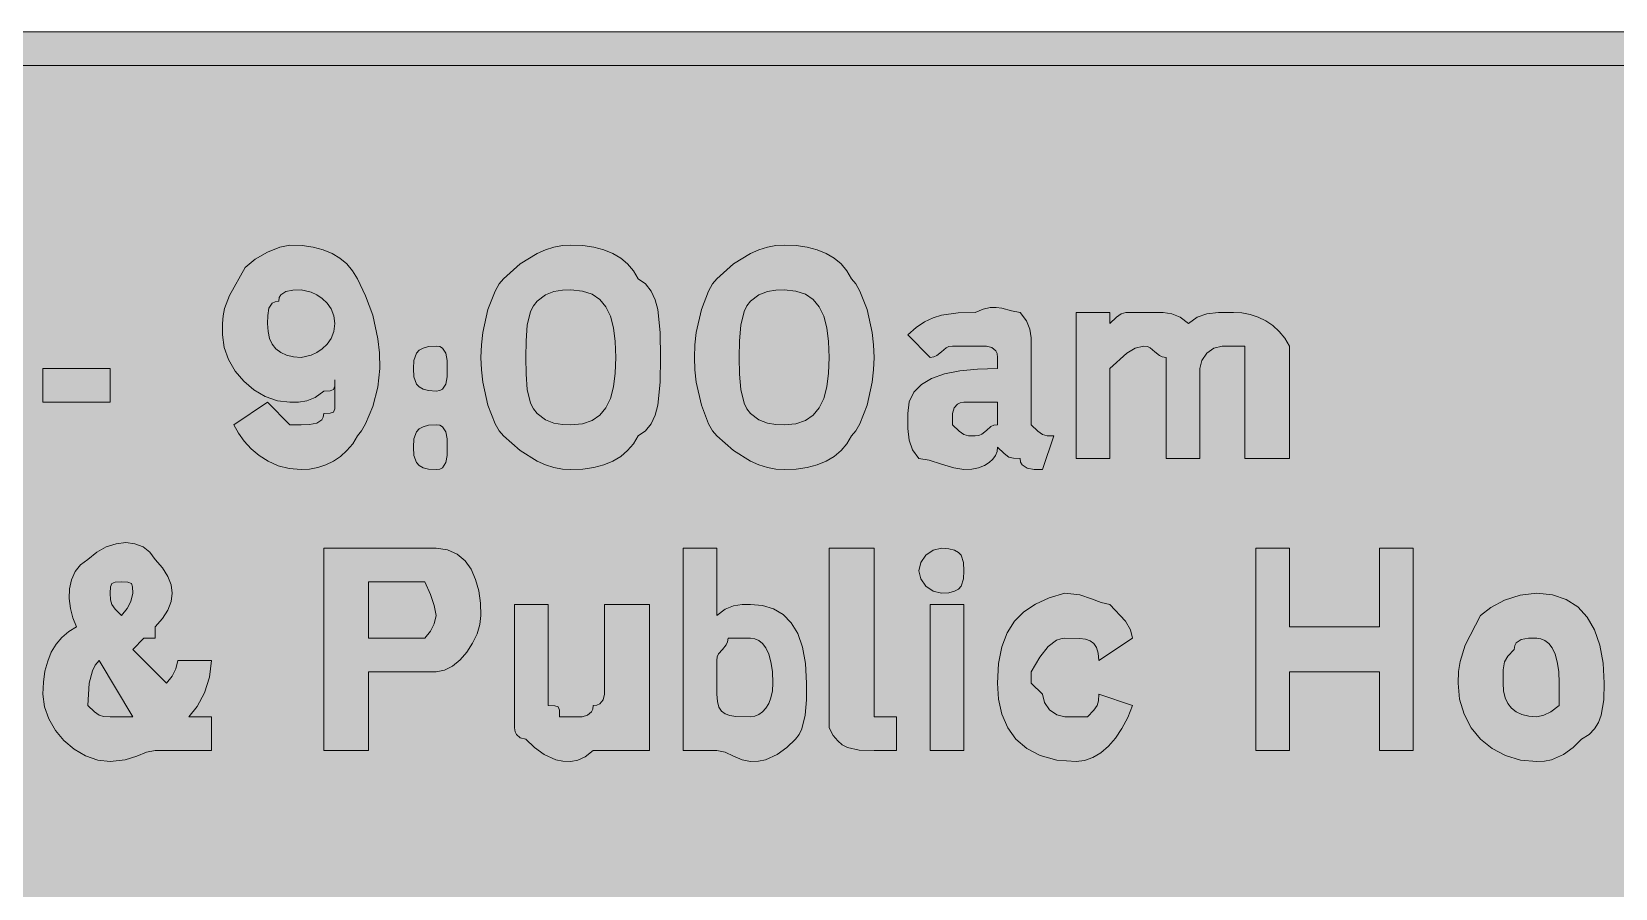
# Model space of a CAD drawing. Header units: metres. Extents: x 12 to 555, y 33 to 239.
# Drawn here: x 280.4 to 449.6, y 147.7 to 239.3 of the extents above; entities that cross this region are included whole.
import ezdxf

# ---------------------------------------------------------------- set-up
doc = ezdxf.new("R2010")
doc.units = ezdxf.units.M
doc.layers.add('FILL_BLACK_000000', color=7, linetype='Continuous', true_color=0x000000)
doc.layers.add('FILL_WHITE_FFFFFF', color=7, linetype='Continuous', true_color=0xffffff)

msp = doc.modelspace()

# ---------------------------------------------------------------- hatches: boundary and pattern name
at = {"layer": 'FILL_BLACK_000000', "true_color": 0x000000}
h = msp.add_hatch(color=7, dxfattribs=at)
h.dxf.hatch_style = 1
h.paths.add_polyline_path([(550.41, 239.28), (552.81, 236.88), (553.21, 236.83), (553.52, 236.67), (554.01, 236.13), (554.5, 235.36), (555.21, 234.48), (555.21, 230.88), (555.21, 41.28), (555, 39.5), (554.46, 37.83), (553.69, 36.39), (552.81, 35.28), (552.1, 34.4), (551.61, 33.63), (551.12, 33.09), (550.81, 32.93), (550.41, 32.88), (546.81, 32.88), (20.01, 32.88), (18.4, 32.92), (17.01, 33.18), (16.33, 33.47), (15.62, 33.89), (14.01, 35.28), (13.13, 36.39), (12.36, 37.83), (11.82, 39.5), (11.61, 41.28), (11.61, 230.88), (11.82, 232.66), (12.36, 234.33), (13.13, 235.77), (14.01, 236.88), (15.62, 238.27), (16.33, 238.69), (17.01, 238.98), (18.4, 239.24), (20.01, 239.28), (546.81, 239.28), (550.41, 239.28)])
h.paths.add_polyline_path([(18.36, 235.08), (17.61, 234.48), (16.92, 233.58), (16.56, 232.68), (16.43, 231.78), (16.41, 230.88), (16.41, 41.28), (16.43, 40.38), (16.56, 39.48), (16.92, 38.58), (17.61, 37.68), (17.66, 37.28), (17.82, 36.99), (18.36, 36.63), (19.13, 36.5), (20.01, 36.48), (546.81, 36.48), (547.71, 36.5), (548.61, 36.63), (549.51, 36.99), (550.41, 37.68), (550.6, 38.58), (551.01, 39.48), (551.42, 40.38), (551.61, 41.28), (551.61, 230.88), (551.42, 231.78), (551.01, 232.68), (550.6, 233.58), (550.41, 234.48), (549.51, 234.67), (548.61, 235.08), (547.71, 235.49), (546.81, 235.68), (20.01, 235.68), (19.13, 235.49), (18.36, 235.08)], flags=16)
h = msp.add_hatch(color=7, dxfattribs=at)
h.dxf.hatch_style = 1
h.paths.add_polyline_path([(308.01, 197.28), (309.21, 197.28), (310.09, 197.3), (310.86, 197.43), (311.4, 197.79), (311.56, 198.08), (311.61, 198.48), (312.3, 198.5), (312.66, 198.63), (312.79, 198.99), (312.81, 199.68), (312.81, 202.08), (312.79, 201.39), (312.66, 201.03), (312.3, 200.9), (311.61, 200.88), (310.71, 200.19), (309.81, 199.83), (308.91, 199.7), (308.01, 199.68), (306.67, 199.84), (305.37, 200.3), (304.15, 201.01), (303.06, 201.93), (302.14, 203.02), (301.43, 204.24), (300.97, 205.54), (300.81, 206.88), (300.81, 208.08), (300.86, 208.93), (301.02, 209.69), (301.56, 211.08), (303.21, 214.08), (304.3, 214.96), (305.61, 215.73), (306.92, 216.27), (308.01, 216.48), (309.3, 216.42), (310.48, 216.26), (311.55, 215.97), (312.51, 215.58), (313.35, 215.07), (314.08, 214.46), (314.7, 213.72), (315.21, 212.88), (316.09, 211.04), (316.86, 208.98), (317.4, 206.47), (317.56, 204.97), (317.61, 203.28), (317.4, 201.31), (316.86, 199.23), (316.09, 197.37), (315.66, 196.64), (315.21, 196.08), (314.71, 195.24), (314.1, 194.51), (313.42, 193.89), (312.66, 193.38), (311.85, 192.99), (310.99, 192.71), (310.11, 192.54), (309.21, 192.48), (307.92, 192.59), (306.73, 192.89), (305.67, 193.37), (304.71, 193.98), (303.87, 194.71), (303.13, 195.52), (302.52, 196.38), (302.01, 197.28), (305.61, 199.68), (308.01, 197.28)])
h.paths.add_polyline_path([(307.56, 211.53), (307.02, 211.17), (306.86, 210.88), (306.81, 210.48), (306.41, 210.43), (306.12, 210.27), (305.76, 209.73), (305.63, 208.96), (305.61, 208.08), (305.67, 207.24), (305.83, 206.5), (306.12, 205.89), (306.51, 205.38), (307.02, 204.99), (307.63, 204.7), (308.37, 204.54), (309.21, 204.48), (310.28, 204.7), (310.88, 204.99), (311.46, 205.38), (311.99, 205.89), (312.42, 206.5), (312.7, 207.24), (312.81, 208.08), (312.7, 208.92), (312.42, 209.66), (311.99, 210.27), (311.46, 210.78), (310.88, 211.17), (310.28, 211.46), (309.21, 211.68), (308.33, 211.66), (307.56, 211.53)], flags=16)
h = msp.add_hatch(color=7, dxfattribs=at)
h.dxf.hatch_style = 1
h.paths.add_polyline_path([(347.31, 199.38), (347.02, 198.32), (346.6, 197.39), (346, 196.64), (345.21, 196.08), (344.7, 195.24), (344.08, 194.51), (343.35, 193.89), (342.51, 193.38), (341.55, 192.99), (340.48, 192.71), (339.3, 192.54), (338.01, 192.48), (337.11, 192.54), (336.21, 192.71), (335.31, 192.99), (334.41, 193.38), (332.61, 194.51), (330.81, 196.08), (330.36, 196.64), (329.93, 197.39), (329.16, 199.38), (328.62, 201.82), (328.46, 203.13), (328.41, 204.48), (328.46, 205.83), (328.62, 207.14), (329.16, 209.58), (329.93, 211.57), (330.36, 212.32), (330.81, 212.88), (332.61, 214.46), (334.41, 215.58), (335.31, 215.97), (336.21, 216.26), (337.11, 216.42), (338.01, 216.48), (339.3, 216.42), (340.48, 216.26), (341.55, 215.97), (342.51, 215.58), (343.35, 215.07), (344.08, 214.46), (344.7, 213.72), (345.21, 212.88), (346, 212.32), (346.6, 211.57), (347.02, 210.64), (347.31, 209.58), (347.57, 207.14), (347.61, 204.48), (347.57, 201.82), (347.31, 199.38)])
h.paths.add_polyline_path([(342.57, 207.63), (342.24, 208.87), (341.76, 209.88), (341.11, 210.67), (340.28, 211.23), (339.25, 211.57), (338.01, 211.68), (337.11, 211.66), (336.21, 211.53), (335.31, 211.17), (334.41, 210.48), (334.01, 209.98), (333.72, 209.37), (333.36, 207.93), (333.23, 206.26), (333.21, 204.48), (333.23, 202.7), (333.36, 201.03), (333.72, 199.59), (334.01, 198.98), (334.41, 198.48), (335.31, 197.79), (336.21, 197.43), (337.11, 197.3), (338.01, 197.28), (339.25, 197.39), (340.28, 197.73), (341.11, 198.29), (341.76, 199.08), (342.24, 200.09), (342.57, 201.33), (342.75, 202.79), (342.81, 204.48), (342.75, 206.17), (342.57, 207.63)], flags=16)
h = msp.add_hatch(color=7, dxfattribs=at)
h.dxf.hatch_style = 1
h.paths.add_polyline_path([(370.2, 201.82), (369.66, 199.38), (368.89, 197.39), (368.46, 196.64), (368.01, 196.08), (367.5, 195.24), (366.88, 194.51), (366.15, 193.89), (365.31, 193.38), (364.35, 192.99), (363.28, 192.71), (362.1, 192.54), (360.81, 192.48), (359.91, 192.54), (359.01, 192.71), (358.11, 192.99), (357.21, 193.38), (355.41, 194.51), (353.61, 196.08), (353.16, 196.64), (352.73, 197.39), (351.96, 199.38), (351.42, 201.82), (351.26, 203.13), (351.21, 204.48), (351.26, 205.83), (351.42, 207.14), (351.96, 209.58), (352.73, 211.57), (353.16, 212.32), (353.61, 212.88), (355.41, 214.46), (357.21, 215.58), (358.11, 215.97), (359.01, 216.26), (359.91, 216.42), (360.81, 216.48), (362.1, 216.42), (363.28, 216.26), (364.35, 215.97), (365.31, 215.58), (366.15, 215.07), (366.88, 214.46), (367.5, 213.72), (368.01, 212.88), (368.46, 212.32), (368.89, 211.57), (369.66, 209.58), (370.2, 207.14), (370.36, 205.83), (370.41, 204.48), (370.36, 203.13), (370.2, 201.82)])
h.paths.add_polyline_path([(365.37, 207.63), (365.04, 208.87), (364.56, 209.88), (363.91, 210.67), (363.08, 211.23), (362.05, 211.57), (360.81, 211.68), (359.91, 211.66), (359.01, 211.53), (358.11, 211.17), (357.21, 210.48), (356.81, 209.98), (356.52, 209.37), (356.16, 207.93), (356.03, 206.26), (356.01, 204.48), (356.03, 202.7), (356.16, 201.03), (356.52, 199.59), (356.81, 198.98), (357.21, 198.48), (358.11, 197.79), (359.01, 197.43), (359.91, 197.3), (360.81, 197.28), (362.05, 197.39), (363.08, 197.73), (363.91, 198.29), (364.56, 199.08), (365.04, 200.09), (365.37, 201.33), (365.55, 202.79), (365.61, 204.48), (365.55, 206.17), (365.37, 207.63)], flags=16)
h = msp.add_hatch(color=7, dxfattribs=at)
h.dxf.hatch_style = 1
h.paths.add_polyline_path([(387.53, 192.5), (386.76, 192.63), (386.22, 192.99), (386.06, 193.28), (386.01, 193.68), (385.3, 193.7), (384.81, 193.83), (384.32, 194.19), (383.61, 194.88), (383.55, 194.43), (383.38, 194), (383.1, 193.59), (382.71, 193.23), (382.2, 192.92), (381.58, 192.69), (380.85, 192.53), (380.01, 192.48), (378.92, 192.67), (377.61, 193.08), (376.3, 193.49), (375.21, 193.68), (374.52, 194.6), (374.16, 195.63), (374.03, 196.89), (374.01, 198.48), (374.18, 199.72), (374.67, 200.75), (375.47, 201.58), (376.56, 202.23), (377.94, 202.71), (379.58, 203.04), (381.47, 203.22), (383.61, 203.28), (383.61, 204.48), (383.56, 204.88), (383.42, 205.17), (383.01, 205.53), (382.41, 205.68), (381.21, 205.68), (378.81, 205.68), (378.41, 205.63), (378.1, 205.49), (377.61, 205.08), (377.12, 204.67), (376.81, 204.53), (376.41, 204.48), (374.01, 206.88), (374.91, 207.67), (375.81, 208.27), (376.71, 208.69), (377.61, 208.98), (379.41, 209.24), (381.21, 209.28), (382.06, 209.62), (382.8, 209.79), (383.47, 209.81), (384.06, 209.73), (385.09, 209.45), (386.01, 209.28), (386.7, 208.38), (387.06, 207.48), (387.19, 206.58), (387.21, 205.68), (387.21, 197.28), (387.92, 196.59), (388.41, 196.23), (388.9, 196.1), (389.61, 196.08), (388.41, 192.48), (387.53, 192.5)])
h.paths.add_polyline_path([(379.52, 196.59), (380.01, 196.23), (380.5, 196.1), (381.21, 196.08), (381.61, 196.13), (381.92, 196.27), (382.41, 196.68), (382.9, 197.09), (383.21, 197.23), (383.61, 197.28), (383.61, 199.68), (380.01, 199.68), (379.61, 199.63), (379.32, 199.49), (378.96, 199.08), (378.81, 198.48), (378.81, 197.28), (379.52, 196.59)], flags=16)
h = msp.add_hatch(color=7, dxfattribs=at)
h.dxf.hatch_style = 1
h.paths.add_polyline_path([(406.73, 205.47), (405.96, 204.93), (405.42, 204.16), (405.21, 203.28), (405.21, 193.68), (401.61, 193.68), (401.61, 204.48), (401.21, 204.53), (400.9, 204.67), (400.41, 205.08), (399.92, 205.49), (399.61, 205.63), (399.21, 205.68), (398.31, 205.47), (397.41, 204.93), (395.61, 203.28), (395.61, 193.68), (392.01, 193.68), (392.01, 209.28), (395.61, 209.28), (395.61, 208.08), (396.32, 208.77), (396.81, 209.13), (397.3, 209.26), (398.01, 209.28), (400.41, 209.28), (401.31, 209.26), (402.21, 209.13), (403.11, 208.77), (404.01, 208.08), (404.93, 208.77), (405.96, 209.13), (407.22, 209.26), (408.81, 209.28), (409.71, 209.22), (410.59, 209.05), (411.45, 208.77), (412.26, 208.38), (413.02, 207.87), (413.7, 207.25), (414.31, 206.52), (414.81, 205.68), (414.81, 204.48), (414.81, 193.68), (410.01, 193.68), (410.01, 204.48), (410.01, 205.68), (407.61, 205.68), (406.73, 205.47)])
h = msp.add_hatch(color=7, dxfattribs=at)
h.dxf.hatch_style = 1
h.paths.add_polyline_path([(324.79, 202.4), (324.66, 201.63), (324.3, 201.09), (324.01, 200.93), (323.61, 200.88), (322.82, 200.93), (322.22, 201.09), (321.8, 201.32), (321.51, 201.63), (321.25, 202.4), (321.21, 203.28), (321.25, 204.16), (321.51, 204.93), (321.8, 205.24), (322.22, 205.47), (322.82, 205.63), (323.61, 205.68), (324.01, 205.63), (324.3, 205.47), (324.66, 204.93), (324.79, 204.16), (324.81, 203.28), (324.79, 202.4)])
h = msp.add_hatch(color=7, dxfattribs=at)
h.dxf.hatch_style = 1
h.paths.add_polyline_path([(288.81, 199.68), (281.61, 199.68), (281.61, 203.28), (288.81, 203.28), (288.81, 199.68)])
h = msp.add_hatch(color=7, dxfattribs=at)
h.dxf.hatch_style = 1
h.paths.add_polyline_path([(324.79, 194), (324.66, 193.23), (324.3, 192.69), (324.01, 192.53), (323.61, 192.48), (322.82, 192.53), (322.22, 192.69), (321.8, 192.92), (321.51, 193.23), (321.25, 194), (321.21, 194.88), (321.25, 195.76), (321.51, 196.53), (321.8, 196.84), (322.22, 197.07), (322.82, 197.23), (323.61, 197.28), (324.01, 197.23), (324.3, 197.07), (324.66, 196.53), (324.79, 195.76), (324.81, 194.88), (324.79, 194)])
h = msp.add_hatch(color=7, dxfattribs=at)
h.dxf.hatch_style = 1
h.paths.add_polyline_path([(284.46, 179.73), (284.66, 180.71), (285.04, 181.59), (285.62, 182.32), (286.41, 182.88), (287.36, 183.67), (288.38, 184.23), (289.43, 184.57), (290.46, 184.68), (291.44, 184.57), (292.32, 184.23), (293.05, 183.67), (293.61, 182.88), (294.4, 181.98), (294.96, 181.08), (295.3, 180.18), (295.41, 179.28), (295.3, 178.38), (294.96, 177.48), (294.4, 176.58), (293.61, 175.68), (293.61, 174.48), (292.41, 174.48), (291.21, 173.28), (294.81, 169.68), (295.41, 170.43), (295.82, 171.2), (296.01, 172.08), (299.61, 172.08), (299.4, 170.3), (298.86, 168.63), (298.09, 167.19), (297.21, 166.08), (299.61, 166.08), (299.61, 162.48), (297.21, 162.48), (293.61, 162.48), (292.69, 162.29), (291.66, 161.88), (290.4, 161.47), (288.81, 161.28), (287.47, 161.44), (286.17, 161.9), (284.95, 162.61), (283.86, 163.53), (282.94, 164.62), (282.23, 165.84), (281.77, 167.14), (281.61, 168.48), (281.67, 169.77), (281.83, 170.96), (282.12, 172.02), (282.51, 172.98), (283.02, 173.82), (283.63, 174.55), (284.37, 175.17), (285.21, 175.68), (284.82, 176.63), (284.55, 177.65), (284.43, 178.7), (284.46, 179.73)])
h.paths.add_polyline_path([(286.56, 169.68), (286.41, 167.28), (287.12, 166.59), (287.61, 166.23), (288.1, 166.1), (288.81, 166.08), (291.21, 166.08), (287.61, 172.08), (287.21, 171.58), (286.92, 170.99), (286.56, 169.68)], flags=16)
h.paths.add_polyline_path([(291.02, 178.4), (291.21, 179.28), (291.19, 179.97), (291.06, 180.33), (290.7, 180.46), (290.01, 180.48), (289.32, 180.46), (288.96, 180.33), (288.83, 179.97), (288.81, 179.28), (288.83, 178.57), (288.96, 178.08), (289.32, 177.59), (290.01, 176.88), (290.61, 177.63), (291.02, 178.4)], flags=16)
h = msp.add_hatch(color=7, dxfattribs=at)
h.dxf.hatch_style = 1
h.paths.add_polyline_path([(311.61, 162.48), (311.61, 184.08), (322.41, 184.08), (323.61, 184.08), (324.85, 183.92), (325.88, 183.46), (326.71, 182.75), (327.36, 181.83), (327.84, 180.74), (328.17, 179.52), (328.35, 178.22), (328.41, 176.88), (328.3, 175.93), (328, 174.93), (327.52, 173.93), (326.91, 172.98), (326.18, 172.15), (325.37, 171.48), (324.51, 171.04), (323.61, 170.88), (322.41, 170.88), (316.41, 170.88), (316.41, 162.48), (311.61, 162.48)])
h.paths.add_polyline_path([(322.41, 174.48), (323.01, 175.23), (323.42, 176), (323.61, 176.88), (323.42, 177.95), (323.01, 179.13), (322.41, 180.48), (321.21, 180.48), (316.41, 180.48), (316.41, 174.48), (321.21, 174.48), (322.41, 174.48)], flags=16)
h = msp.add_hatch(color=7, dxfattribs=at)
h.dxf.hatch_style = 1
h.paths.add_polyline_path([(355.41, 161.88), (354.51, 162.29), (353.61, 162.48), (350.01, 162.48), (350.01, 184.08), (353.61, 184.08), (353.61, 176.88), (354.51, 177.57), (355.41, 177.93), (356.31, 178.06), (357.21, 178.08), (358.5, 177.97), (359.67, 177.61), (360.69, 177), (361.56, 176.13), (362.26, 174.97), (362.78, 173.52), (363.1, 171.76), (363.21, 169.68), (363.19, 167.9), (363.06, 166.23), (362.7, 164.79), (362.41, 164.18), (362.01, 163.68), (361.09, 162.8), (360.06, 162.03), (358.8, 161.49), (358.06, 161.33), (357.21, 161.28), (356.31, 161.47), (355.41, 161.88)])
h.paths.add_polyline_path([(358.09, 166.31), (358.5, 166.59), (358.86, 166.98), (359.17, 167.49), (359.4, 168.11), (359.56, 168.84), (359.61, 169.68), (359.56, 170.92), (359.4, 171.95), (359.17, 172.78), (358.86, 173.43), (358.5, 173.91), (358.09, 174.24), (357.66, 174.42), (357.21, 174.48), (354.81, 174.48), (354.76, 174.08), (354.62, 173.77), (354.21, 173.28), (353.8, 172.79), (353.66, 172.48), (353.61, 172.08), (353.61, 168.48), (353.67, 167.69), (353.83, 167.09), (354.12, 166.67), (354.51, 166.38), (355.02, 166.21), (355.64, 166.12), (357.21, 166.08), (357.66, 166.14), (358.09, 166.31)], flags=16)
h = msp.add_hatch(color=7, dxfattribs=at)
h.dxf.hatch_style = 1
h.paths.add_polyline_path([(370.41, 167.28), (370.41, 166.08), (372.81, 166.08), (372.81, 162.48), (370.41, 162.48), (368.82, 162.52), (367.56, 162.78), (367.02, 163.07), (366.53, 163.49), (366.06, 164.09), (365.61, 164.88), (365.61, 166.08), (365.61, 184.08), (370.41, 184.08), (370.41, 167.28)])
h = msp.add_hatch(color=7, dxfattribs=at)
h.dxf.hatch_style = 1
h.paths.add_polyline_path([(379.97, 180.8), (379.71, 180.03), (379.42, 179.72), (379, 179.49), (378.4, 179.33), (377.61, 179.28), (376.73, 179.49), (375.96, 180.03), (375.42, 180.8), (375.21, 181.68), (375.42, 182.56), (375.96, 183.33), (376.73, 183.87), (377.61, 184.08), (378.4, 184.03), (379, 183.87), (379.42, 183.64), (379.71, 183.33), (379.97, 182.56), (380.01, 181.68), (379.97, 180.8)])
h = msp.add_hatch(color=7, dxfattribs=at)
h.dxf.hatch_style = 1
h.paths.add_polyline_path([(419.61, 175.68), (424.41, 175.68), (424.41, 184.08), (428.01, 184.08), (428.01, 162.48), (424.41, 162.48), (424.41, 170.88), (419.61, 170.88), (414.81, 170.88), (414.81, 162.48), (411.21, 162.48), (411.21, 184.08), (414.81, 184.08), (414.81, 175.68), (419.61, 175.68)])
h = msp.add_hatch(color=7, dxfattribs=at)
h.dxf.hatch_style = 1
h.paths.add_polyline_path([(346.41, 178.08), (346.41, 162.48), (341.61, 162.48), (340.41, 162.48), (339.53, 161.79), (338.76, 161.43), (338.01, 161.28), (337.16, 161.33), (336.42, 161.49), (335.16, 162.03), (334.13, 162.8), (333.21, 163.68), (332.61, 163.83), (332.2, 164.19), (332.06, 164.48), (332.01, 164.88), (332.01, 167.28), (332.01, 178.08), (335.61, 178.08), (335.61, 168.48), (335.61, 167.28), (336.3, 167.26), (336.66, 167.13), (336.79, 166.77), (336.81, 166.08), (339.21, 166.08), (339.81, 166.23), (340.22, 166.59), (340.36, 166.88), (340.41, 167.28), (340.81, 167.33), (341.1, 167.47), (341.46, 167.88), (341.61, 168.48), (341.61, 178.08), (346.41, 178.08)])
h = msp.add_hatch(color=7, dxfattribs=at)
h.dxf.hatch_style = 1
h.paths.add_polyline_path([(376.41, 162.48), (376.41, 178.08), (380.01, 178.08), (380.01, 162.48), (376.41, 162.48)])
h = msp.add_hatch(color=7, dxfattribs=at)
h.dxf.hatch_style = 1
h.paths.add_polyline_path([(392.4, 179.09), (393.66, 178.68), (394.69, 178.27), (395.61, 178.08), (397.26, 176.28), (397.8, 175.38), (398.01, 174.48), (394.41, 172.08), (394.35, 172.87), (394.18, 173.47), (393.9, 173.89), (393.51, 174.18), (393, 174.35), (392.38, 174.44), (390.81, 174.48), (390.36, 174.42), (389.91, 174.25), (389.01, 173.58), (388.11, 172.46), (387.21, 170.88), (387.21, 169.68), (388.41, 168.48), (388.62, 167.6), (389.16, 166.83), (389.93, 166.29), (390.81, 166.08), (393.21, 166.08), (393.9, 166.79), (394.26, 167.28), (394.39, 167.77), (394.41, 168.48), (398.01, 167.28), (397.51, 165.99), (396.9, 164.82), (396.22, 163.8), (395.46, 162.93), (394.65, 162.23), (393.79, 161.71), (392.91, 161.39), (392.01, 161.28), (389.93, 161.44), (388.17, 161.92), (386.72, 162.67), (385.56, 163.68), (384.69, 164.91), (384.08, 166.34), (383.72, 167.94), (383.61, 169.68), (383.72, 171.77), (384.06, 173.54), (384.62, 175.04), (385.41, 176.28), (386.42, 177.3), (387.66, 178.12), (389.12, 178.77), (390.81, 179.28), (392.4, 179.09)])
h = msp.add_hatch(color=7, dxfattribs=at)
h.dxf.hatch_style = 1
h.paths.add_polyline_path([(448.11, 166.23), (447.82, 165.47), (447.4, 164.79), (446.8, 164.18), (446.01, 163.68), (445.09, 162.8), (444.06, 162.03), (442.8, 161.49), (442.06, 161.33), (441.21, 161.28), (439.47, 161.44), (437.87, 161.92), (436.44, 162.67), (435.21, 163.68), (434.2, 164.91), (433.45, 166.34), (432.97, 167.94), (432.81, 169.68), (432.86, 170.92), (433.02, 171.99), (433.56, 173.73), (435.21, 176.88), (436.32, 177.76), (437.76, 178.53), (439.43, 179.07), (441.21, 179.28), (442.9, 179.11), (444.36, 178.62), (445.6, 177.82), (446.61, 176.73), (447.4, 175.35), (447.96, 173.71), (448.3, 171.82), (448.41, 169.68), (448.37, 167.9), (448.11, 166.23)])
h.paths.add_polyline_path([(443.4, 171.95), (443.17, 172.78), (442.86, 173.43), (442.5, 173.91), (442.09, 174.24), (441.66, 174.42), (441.21, 174.48), (440.33, 174.46), (439.56, 174.33), (439.02, 173.97), (438.86, 173.68), (438.81, 173.28), (438.12, 172.55), (437.76, 171.93), (437.63, 171.09), (437.61, 169.68), (437.67, 168.84), (437.83, 168.11), (438.12, 167.49), (438.51, 166.98), (439.02, 166.59), (439.63, 166.31), (440.37, 166.14), (441.21, 166.08), (441.96, 166.23), (442.73, 166.59), (443.61, 167.28), (443.61, 169.68), (443.56, 170.92), (443.4, 171.95)], flags=16)
at = {"layer": 'FILL_WHITE_FFFFFF', "true_color": 0xffffff}
h = msp.add_hatch(color=7, dxfattribs=at)
h.dxf.hatch_style = 1
h.paths.add_polyline_path([(546.81, 235.68), (547.71, 235.49), (548.61, 235.08), (549.51, 234.67), (550.41, 234.48), (550.6, 233.58), (551.01, 232.68), (551.42, 231.78), (551.61, 230.88), (551.61, 41.28), (551.59, 40.57), (551.46, 40.08), (551.1, 39.59), (550.41, 38.88), (550.41, 37.68), (549.7, 37.66), (549.21, 37.53), (548.72, 37.17), (548.01, 36.48), (546.81, 36.48), (20.01, 36.48), (19.13, 36.5), (18.36, 36.63), (17.82, 36.99), (17.66, 37.28), (17.61, 37.68), (16.92, 38.58), (16.56, 39.48), (16.43, 40.38), (16.41, 41.28), (16.41, 230.88), (16.47, 231.78), (16.63, 232.64), (16.92, 233.45), (17.31, 234.18), (17.82, 234.79), (18.43, 235.27), (19.17, 235.57), (20.01, 235.68), (546.81, 235.68)])

# ---------------------------------------------------------------- linework, layer by layer
at = {"layer": 'FILL_BLACK_000000', "lineweight": 0, "true_color": 0x000000}
for points in [[(20.01, 239.28), (546.81, 239.28), (550.41, 239.28), (552.81, 236.88), (553.21, 236.83), (553.52, 236.67), (554.01, 236.13), (554.5, 235.36), (555.21, 234.48), (555.21, 230.88), (555.21, 41.28), (555, 39.5), (554.46, 37.83), (553.69, 36.39), (552.81, 35.28), (552.1, 34.4), (551.61, 33.63), (551.12, 33.09), (550.81, 32.93), (550.41, 32.88), (546.81, 32.88), (20.01, 32.88)], [(20.01, 36.48), (546.81, 36.48), (547.71, 36.5), (548.61, 36.63), (549.51, 36.99), (550.41, 37.68), (550.6, 38.58), (551.01, 39.48), (551.42, 40.38), (551.61, 41.28), (551.61, 230.88), (551.42, 231.78), (551.01, 232.68), (550.6, 233.58), (550.41, 234.48), (549.51, 234.67), (548.61, 235.08), (547.71, 235.49), (546.81, 235.68), (20.01, 235.68)]]:
    msp.add_lwpolyline(points, dxfattribs=at)
for points in [[(308.01, 197.28), (309.21, 197.28), (310.09, 197.3), (310.86, 197.43), (311.4, 197.79), (311.56, 198.08), (311.61, 198.48), (312.3, 198.5), (312.66, 198.63), (312.79, 198.99), (312.81, 199.68), (312.81, 202.08), (312.79, 201.39), (312.66, 201.03), (312.3, 200.9), (311.61, 200.88), (310.71, 200.19), (309.81, 199.83), (308.91, 199.7), (308.01, 199.68), (306.67, 199.84), (305.37, 200.3), (304.15, 201.01), (303.06, 201.93), (302.14, 203.02), (301.43, 204.24), (300.97, 205.54), (300.81, 206.88), (300.81, 208.08), (300.86, 208.93), (301.02, 209.69), (301.56, 211.08), (303.21, 214.08), (304.3, 214.96), (305.61, 215.73), (306.92, 216.27), (308.01, 216.48), (309.3, 216.42), (310.48, 216.26), (311.55, 215.97), (312.51, 215.58), (313.35, 215.07), (314.08, 214.46), (314.7, 213.72), (315.21, 212.88), (316.09, 211.04), (316.86, 208.98), (317.4, 206.47), (317.56, 204.97), (317.61, 203.28), (317.4, 201.31), (316.86, 199.23), (316.09, 197.37), (315.66, 196.64), (315.21, 196.08), (314.71, 195.24), (314.1, 194.51), (313.42, 193.89), (312.66, 193.38), (311.85, 192.99), (310.99, 192.71), (310.11, 192.54), (309.21, 192.48), (307.92, 192.59), (306.73, 192.89), (305.67, 193.37), (304.71, 193.98), (303.87, 194.71), (303.13, 195.52), (302.52, 196.38), (302.01, 197.28), (305.61, 199.68)], [(347.31, 199.38), (347.02, 198.32), (346.6, 197.39), (346, 196.64), (345.21, 196.08), (344.7, 195.24), (344.08, 194.51), (343.35, 193.89), (342.51, 193.38), (341.55, 192.99), (340.48, 192.71), (339.3, 192.54), (338.01, 192.48), (337.11, 192.54), (336.21, 192.71), (335.31, 192.99), (334.41, 193.38), (332.61, 194.51), (330.81, 196.08), (330.36, 196.64), (329.93, 197.39), (329.16, 199.38), (328.62, 201.82), (328.46, 203.13), (328.41, 204.48), (328.46, 205.83), (328.62, 207.14), (329.16, 209.58), (329.93, 211.57), (330.36, 212.32), (330.81, 212.88), (332.61, 214.46), (334.41, 215.58), (335.31, 215.97), (336.21, 216.26), (337.11, 216.42), (338.01, 216.48), (339.3, 216.42), (340.48, 216.26), (341.55, 215.97), (342.51, 215.58), (343.35, 215.07), (344.08, 214.46), (344.7, 213.72), (345.21, 212.88), (346, 212.32), (346.6, 211.57), (347.02, 210.64), (347.31, 209.58), (347.57, 207.14), (347.61, 204.48), (347.57, 201.82)], [(370.2, 201.82), (369.66, 199.38), (368.89, 197.39), (368.46, 196.64), (368.01, 196.08), (367.5, 195.24), (366.88, 194.51), (366.15, 193.89), (365.31, 193.38), (364.35, 192.99), (363.28, 192.71), (362.1, 192.54), (360.81, 192.48), (359.91, 192.54), (359.01, 192.71), (358.11, 192.99), (357.21, 193.38), (355.41, 194.51), (353.61, 196.08), (353.16, 196.64), (352.73, 197.39), (351.96, 199.38), (351.42, 201.82), (351.26, 203.13), (351.21, 204.48), (351.26, 205.83), (351.42, 207.14), (351.96, 209.58), (352.73, 211.57), (353.16, 212.32), (353.61, 212.88), (355.41, 214.46), (357.21, 215.58), (358.11, 215.97), (359.01, 216.26), (359.91, 216.42), (360.81, 216.48), (362.1, 216.42), (363.28, 216.26), (364.35, 215.97), (365.31, 215.58), (366.15, 215.07), (366.88, 214.46), (367.5, 213.72), (368.01, 212.88), (368.46, 212.32), (368.89, 211.57), (369.66, 209.58), (370.2, 207.14), (370.36, 205.83), (370.41, 204.48), (370.36, 203.13)], [(307.56, 211.53), (307.02, 211.17), (306.86, 210.88), (306.81, 210.48), (306.41, 210.43), (306.12, 210.27), (305.76, 209.73), (305.63, 208.96), (305.61, 208.08), (305.67, 207.24), (305.83, 206.5), (306.12, 205.89), (306.51, 205.38), (307.02, 204.99), (307.63, 204.7), (308.37, 204.54), (309.21, 204.48), (310.28, 204.7), (310.88, 204.99), (311.46, 205.38), (311.99, 205.89), (312.42, 206.5), (312.7, 207.24), (312.81, 208.08), (312.7, 208.92), (312.42, 209.66), (311.99, 210.27), (311.46, 210.78), (310.88, 211.17), (310.28, 211.46), (309.21, 211.68), (308.33, 211.66)], [(342.57, 207.63), (342.24, 208.87), (341.76, 209.88), (341.11, 210.67), (340.28, 211.23), (339.25, 211.57), (338.01, 211.68), (337.11, 211.66), (336.21, 211.53), (335.31, 211.17), (334.41, 210.48), (334.01, 209.98), (333.72, 209.37), (333.36, 207.93), (333.23, 206.26), (333.21, 204.48), (333.23, 202.7), (333.36, 201.03), (333.72, 199.59), (334.01, 198.98), (334.41, 198.48), (335.31, 197.79), (336.21, 197.43), (337.11, 197.3), (338.01, 197.28), (339.25, 197.39), (340.28, 197.73), (341.11, 198.29), (341.76, 199.08), (342.24, 200.09), (342.57, 201.33), (342.75, 202.79), (342.81, 204.48), (342.75, 206.17)], [(365.37, 207.63), (365.04, 208.87), (364.56, 209.88), (363.91, 210.67), (363.08, 211.23), (362.05, 211.57), (360.81, 211.68), (359.91, 211.66), (359.01, 211.53), (358.11, 211.17), (357.21, 210.48), (356.81, 209.98), (356.52, 209.37), (356.16, 207.93), (356.03, 206.26), (356.01, 204.48), (356.03, 202.7), (356.16, 201.03), (356.52, 199.59), (356.81, 198.98), (357.21, 198.48), (358.11, 197.79), (359.01, 197.43), (359.91, 197.3), (360.81, 197.28), (362.05, 197.39), (363.08, 197.73), (363.91, 198.29), (364.56, 199.08), (365.04, 200.09), (365.37, 201.33), (365.55, 202.79), (365.61, 204.48), (365.55, 206.17)], [(387.53, 192.5), (386.76, 192.63), (386.22, 192.99), (386.06, 193.28), (386.01, 193.68), (385.3, 193.7), (384.81, 193.83), (384.32, 194.19), (383.61, 194.88), (383.55, 194.43), (383.38, 194), (383.1, 193.59), (382.71, 193.23), (382.2, 192.92), (381.58, 192.69), (380.85, 192.53), (380.01, 192.48), (378.92, 192.67), (377.61, 193.08), (376.3, 193.49), (375.21, 193.68), (374.52, 194.6), (374.16, 195.63), (374.03, 196.89), (374.01, 198.48), (374.18, 199.72), (374.67, 200.75), (375.47, 201.58), (376.56, 202.23), (377.94, 202.71), (379.58, 203.04), (381.47, 203.22), (383.61, 203.28), (383.61, 204.48), (383.56, 204.88), (383.42, 205.17), (383.01, 205.53), (382.41, 205.68), (381.21, 205.68), (378.81, 205.68), (378.41, 205.63), (378.1, 205.49), (377.61, 205.08), (377.12, 204.67), (376.81, 204.53), (376.41, 204.48), (374.01, 206.88), (374.91, 207.67), (375.81, 208.27), (376.71, 208.69), (377.61, 208.98), (379.41, 209.24), (381.21, 209.28), (382.06, 209.62), (382.8, 209.79), (383.47, 209.81), (384.06, 209.73), (385.09, 209.45), (386.01, 209.28), (386.7, 208.38), (387.06, 207.48), (387.19, 206.58), (387.21, 205.68), (387.21, 197.28), (387.92, 196.59), (388.41, 196.23), (388.9, 196.1), (389.61, 196.08), (388.41, 192.48)], [(406.73, 205.47), (405.96, 204.93), (405.42, 204.16), (405.21, 203.28), (405.21, 193.68), (401.61, 193.68), (401.61, 204.48), (401.21, 204.53), (400.9, 204.67), (400.41, 205.08), (399.92, 205.49), (399.61, 205.63), (399.21, 205.68), (398.31, 205.47), (397.41, 204.93), (395.61, 203.28), (395.61, 193.68), (392.01, 193.68), (392.01, 209.28), (395.61, 209.28), (395.61, 208.08), (396.32, 208.77), (396.81, 209.13), (397.3, 209.26), (398.01, 209.28), (400.41, 209.28), (401.31, 209.26), (402.21, 209.13), (403.11, 208.77), (404.01, 208.08), (404.93, 208.77), (405.96, 209.13), (407.22, 209.26), (408.81, 209.28), (409.71, 209.22), (410.59, 209.05), (411.45, 208.77), (412.26, 208.38), (413.02, 207.87), (413.7, 207.25), (414.31, 206.52), (414.81, 205.68), (414.81, 204.48), (414.81, 193.68), (410.01, 193.68), (410.01, 204.48), (410.01, 205.68), (407.61, 205.68)], [(324.79, 202.4), (324.66, 201.63), (324.3, 201.09), (324.01, 200.93), (323.61, 200.88), (322.82, 200.93), (322.22, 201.09), (321.8, 201.32), (321.51, 201.63), (321.25, 202.4), (321.21, 203.28), (321.25, 204.16), (321.51, 204.93), (321.8, 205.24), (322.22, 205.47), (322.82, 205.63), (323.61, 205.68), (324.01, 205.63), (324.3, 205.47), (324.66, 204.93), (324.79, 204.16), (324.81, 203.28)], [(288.81, 199.68), (281.61, 199.68), (281.61, 203.28), (288.81, 203.28)], [(379.52, 196.59), (380.01, 196.23), (380.5, 196.1), (381.21, 196.08), (381.61, 196.13), (381.92, 196.27), (382.41, 196.68), (382.9, 197.09), (383.21, 197.23), (383.61, 197.28), (383.61, 199.68), (380.01, 199.68), (379.61, 199.63), (379.32, 199.49), (378.96, 199.08), (378.81, 198.48), (378.81, 197.28)], [(324.79, 194), (324.66, 193.23), (324.3, 192.69), (324.01, 192.53), (323.61, 192.48), (322.82, 192.53), (322.22, 192.69), (321.8, 192.92), (321.51, 193.23), (321.25, 194), (321.21, 194.88), (321.25, 195.76), (321.51, 196.53), (321.8, 196.84), (322.22, 197.07), (322.82, 197.23), (323.61, 197.28), (324.01, 197.23), (324.3, 197.07), (324.66, 196.53), (324.79, 195.76), (324.81, 194.88)], [(284.46, 179.73), (284.66, 180.71), (285.04, 181.59), (285.62, 182.32), (286.41, 182.88), (287.36, 183.67), (288.38, 184.23), (289.43, 184.57), (290.46, 184.68), (291.44, 184.57), (292.32, 184.23), (293.05, 183.67), (293.61, 182.88), (294.4, 181.98), (294.96, 181.08), (295.3, 180.18), (295.41, 179.28), (295.3, 178.38), (294.96, 177.48), (294.4, 176.58), (293.61, 175.68), (293.61, 174.48), (292.41, 174.48), (291.21, 173.28), (294.81, 169.68), (295.41, 170.43), (295.82, 171.2), (296.01, 172.08), (299.61, 172.08), (299.4, 170.3), (298.86, 168.63), (298.09, 167.19), (297.21, 166.08), (299.61, 166.08), (299.61, 162.48), (297.21, 162.48), (293.61, 162.48), (292.69, 162.29), (291.66, 161.88), (290.4, 161.47), (288.81, 161.28), (287.47, 161.44), (286.17, 161.9), (284.95, 162.61), (283.86, 163.53), (282.94, 164.62), (282.23, 165.84), (281.77, 167.14), (281.61, 168.48), (281.67, 169.77), (281.83, 170.96), (282.12, 172.02), (282.51, 172.98), (283.02, 173.82), (283.63, 174.55), (284.37, 175.17), (285.21, 175.68), (284.82, 176.63), (284.55, 177.65), (284.43, 178.7)], [(311.61, 162.48), (311.61, 184.08), (322.41, 184.08), (323.61, 184.08), (324.85, 183.92), (325.88, 183.46), (326.71, 182.75), (327.36, 181.83), (327.84, 180.74), (328.17, 179.52), (328.35, 178.22), (328.41, 176.88), (328.3, 175.93), (328, 174.93), (327.52, 173.93), (326.91, 172.98), (326.18, 172.15), (325.37, 171.48), (324.51, 171.04), (323.61, 170.88), (322.41, 170.88), (316.41, 170.88), (316.41, 162.48)], [(355.41, 161.88), (354.51, 162.29), (353.61, 162.48), (350.01, 162.48), (350.01, 184.08), (353.61, 184.08), (353.61, 176.88), (354.51, 177.57), (355.41, 177.93), (356.31, 178.06), (357.21, 178.08), (358.5, 177.97), (359.67, 177.61), (360.69, 177), (361.56, 176.13), (362.26, 174.97), (362.78, 173.52), (363.1, 171.76), (363.21, 169.68), (363.19, 167.9), (363.06, 166.23), (362.7, 164.79), (362.41, 164.18), (362.01, 163.68), (361.09, 162.8), (360.06, 162.03), (358.8, 161.49), (358.06, 161.33), (357.21, 161.28), (356.31, 161.47)], [(370.41, 167.28), (370.41, 166.08), (372.81, 166.08), (372.81, 162.48), (370.41, 162.48), (368.82, 162.52), (367.56, 162.78), (367.02, 163.07), (366.53, 163.49), (366.06, 164.09), (365.61, 164.88), (365.61, 166.08), (365.61, 184.08), (370.41, 184.08)], [(379.97, 180.8), (379.71, 180.03), (379.42, 179.72), (379, 179.49), (378.4, 179.33), (377.61, 179.28), (376.73, 179.49), (375.96, 180.03), (375.42, 180.8), (375.21, 181.68), (375.42, 182.56), (375.96, 183.33), (376.73, 183.87), (377.61, 184.08), (378.4, 184.03), (379, 183.87), (379.42, 183.64), (379.71, 183.33), (379.97, 182.56), (380.01, 181.68)], [(419.61, 175.68), (424.41, 175.68), (424.41, 184.08), (428.01, 184.08), (428.01, 162.48), (424.41, 162.48), (424.41, 170.88), (419.61, 170.88), (414.81, 170.88), (414.81, 162.48), (411.21, 162.48), (411.21, 184.08), (414.81, 184.08), (414.81, 175.68)], [(291.02, 178.4), (291.21, 179.28), (291.19, 179.97), (291.06, 180.33), (290.7, 180.46), (290.01, 180.48), (289.32, 180.46), (288.96, 180.33), (288.83, 179.97), (288.81, 179.28), (288.83, 178.57), (288.96, 178.08), (289.32, 177.59), (290.01, 176.88), (290.61, 177.63)], [(322.41, 174.48), (323.01, 175.23), (323.42, 176), (323.61, 176.88), (323.42, 177.95), (323.01, 179.13), (322.41, 180.48), (321.21, 180.48), (316.41, 180.48), (316.41, 174.48), (321.21, 174.48)], [(346.41, 178.08), (346.41, 162.48), (341.61, 162.48), (340.41, 162.48), (339.53, 161.79), (338.76, 161.43), (338.01, 161.28), (337.16, 161.33), (336.42, 161.49), (335.16, 162.03), (334.13, 162.8), (333.21, 163.68), (332.61, 163.83), (332.2, 164.19), (332.06, 164.48), (332.01, 164.88), (332.01, 167.28), (332.01, 178.08), (335.61, 178.08), (335.61, 168.48), (335.61, 167.28), (336.3, 167.26), (336.66, 167.13), (336.79, 166.77), (336.81, 166.08), (339.21, 166.08), (339.81, 166.23), (340.22, 166.59), (340.36, 166.88), (340.41, 167.28), (340.81, 167.33), (341.1, 167.47), (341.46, 167.88), (341.61, 168.48), (341.61, 178.08)], [(376.41, 162.48), (376.41, 178.08), (380.01, 178.08), (380.01, 162.48)], [(392.4, 179.09), (393.66, 178.68), (394.69, 178.27), (395.61, 178.08), (397.26, 176.28), (397.8, 175.38), (398.01, 174.48), (394.41, 172.08), (394.35, 172.87), (394.18, 173.47), (393.9, 173.89), (393.51, 174.18), (393, 174.35), (392.38, 174.44), (390.81, 174.48), (390.36, 174.42), (389.91, 174.25), (389.01, 173.58), (388.11, 172.46), (387.21, 170.88), (387.21, 169.68), (388.41, 168.48), (388.62, 167.6), (389.16, 166.83), (389.93, 166.29), (390.81, 166.08), (393.21, 166.08), (393.9, 166.79), (394.26, 167.28), (394.39, 167.77), (394.41, 168.48), (398.01, 167.28), (397.51, 165.99), (396.9, 164.82), (396.22, 163.8), (395.46, 162.93), (394.65, 162.23), (393.79, 161.71), (392.91, 161.39), (392.01, 161.28), (389.93, 161.44), (388.17, 161.92), (386.72, 162.67), (385.56, 163.68), (384.69, 164.91), (384.08, 166.34), (383.72, 167.94), (383.61, 169.68), (383.72, 171.77), (384.06, 173.54), (384.62, 175.04), (385.41, 176.28), (386.42, 177.3), (387.66, 178.12), (389.12, 178.77), (390.81, 179.28)], [(448.11, 166.23), (447.82, 165.47), (447.4, 164.79), (446.8, 164.18), (446.01, 163.68), (445.09, 162.8), (444.06, 162.03), (442.8, 161.49), (442.06, 161.33), (441.21, 161.28), (439.47, 161.44), (437.87, 161.92), (436.44, 162.67), (435.21, 163.68), (434.2, 164.91), (433.45, 166.34), (432.97, 167.94), (432.81, 169.68), (432.86, 170.92), (433.02, 171.99), (433.56, 173.73), (435.21, 176.88), (436.32, 177.76), (437.76, 178.53), (439.43, 179.07), (441.21, 179.28), (442.9, 179.11), (444.36, 178.62), (445.6, 177.82), (446.61, 176.73), (447.4, 175.35), (447.96, 173.71), (448.3, 171.82), (448.41, 169.68), (448.37, 167.9)], [(358.09, 166.31), (358.5, 166.59), (358.86, 166.98), (359.17, 167.49), (359.4, 168.11), (359.56, 168.84), (359.61, 169.68), (359.56, 170.92), (359.4, 171.95), (359.17, 172.78), (358.86, 173.43), (358.5, 173.91), (358.09, 174.24), (357.66, 174.42), (357.21, 174.48), (354.81, 174.48), (354.76, 174.08), (354.62, 173.77), (354.21, 173.28), (353.8, 172.79), (353.66, 172.48), (353.61, 172.08), (353.61, 168.48), (353.67, 167.69), (353.83, 167.09), (354.12, 166.67), (354.51, 166.38), (355.02, 166.21), (355.64, 166.12), (357.21, 166.08), (357.66, 166.14)], [(443.4, 171.95), (443.17, 172.78), (442.86, 173.43), (442.5, 173.91), (442.09, 174.24), (441.66, 174.42), (441.21, 174.48), (440.33, 174.46), (439.56, 174.33), (439.02, 173.97), (438.86, 173.68), (438.81, 173.28), (438.12, 172.55), (437.76, 171.93), (437.63, 171.09), (437.61, 169.68), (437.67, 168.84), (437.83, 168.11), (438.12, 167.49), (438.51, 166.98), (439.02, 166.59), (439.63, 166.31), (440.37, 166.14), (441.21, 166.08), (441.96, 166.23), (442.73, 166.59), (443.61, 167.28), (443.61, 169.68), (443.56, 170.92)], [(286.56, 169.68), (286.41, 167.28), (287.12, 166.59), (287.61, 166.23), (288.1, 166.1), (288.81, 166.08), (291.21, 166.08), (287.61, 172.08), (287.21, 171.58), (286.92, 170.99)]]:
    msp.add_lwpolyline(points, close=True, dxfattribs=at)
at = {"layer": 'FILL_WHITE_FFFFFF', "lineweight": 0, "true_color": 0xffffff}
msp.add_lwpolyline([(20.01, 235.68), (546.81, 235.68), (547.71, 235.49), (548.61, 235.08), (549.51, 234.67), (550.41, 234.48), (550.6, 233.58), (551.01, 232.68), (551.42, 231.78), (551.61, 230.88), (551.61, 41.28), (551.59, 40.57), (551.46, 40.08), (551.1, 39.59), (550.41, 38.88), (550.41, 37.68), (549.7, 37.66), (549.21, 37.53), (548.72, 37.17), (548.01, 36.48), (546.81, 36.48), (20.01, 36.48)], dxfattribs=at)

doc.saveas('drawing.dxf')
